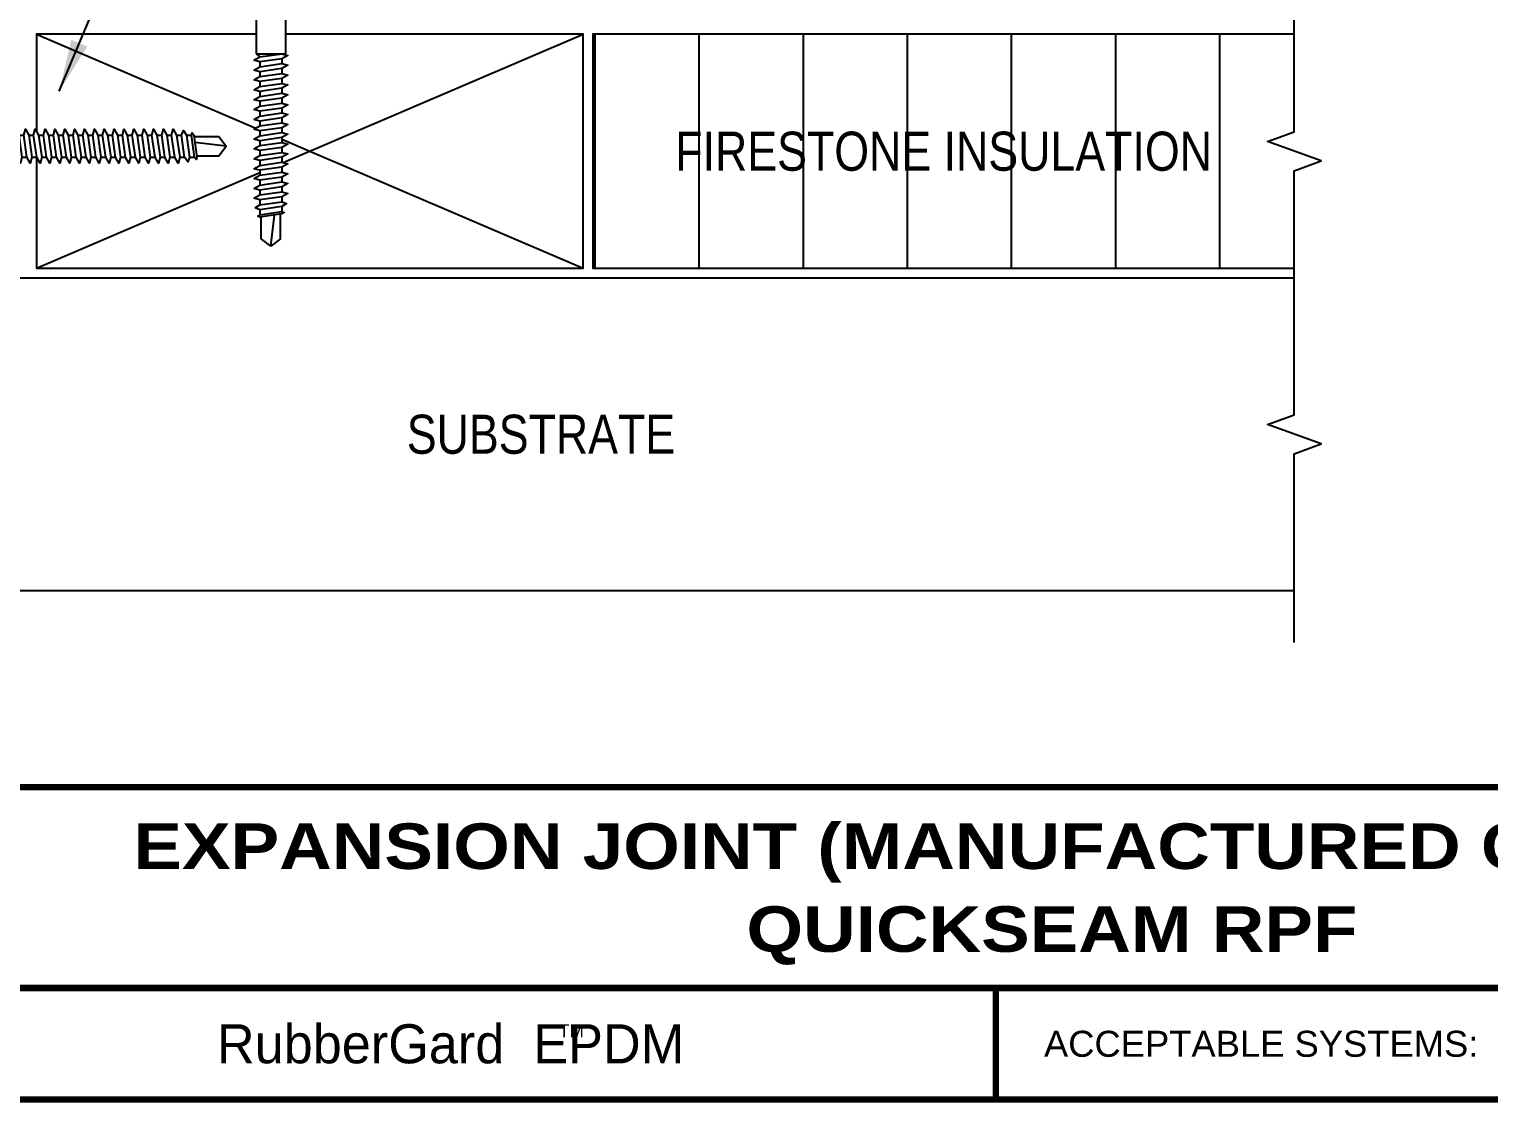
# Model space of a CAD drawing. Header units: inches. Extents: x 277.4 to 297.5, y -1.8 to 14.9.
# Drawn here: x 282.88 to 289.89, y -0.71 to 4.45 of the extents above; entities that cross this region are included whole.
import ezdxf
from ezdxf.enums import TextEntityAlignment as Align

# ---------------------------------------------------------------- set-up
doc = ezdxf.new("R2010")
doc.units = ezdxf.units.IN
doc.header["$MEASUREMENT"] = 0
doc.layers.get('0').update_dxf_attribs({"linetype": 'CONTINUOUS'})
for name, color, linetype in [('FSBP-ACCESSORY-FIRESTONE', 7, 'CONTINUOUS'), ('FSBP-ANNO-NOTE', 7, 'CONTINUOUS'), ('FSBP-INSULATION', 7, 'CONTINUOUS'), ('FSBP-SUBSTRATE-GENERIC', 9, 'CONTINUOUS'), ('FSBP-TTLB', 7, 'CONTINUOUS'), ('FSBP-TTLB-TEXT', 7, 'CONTINUOUS'), ('FSBP-WOOD', 7, 'CONTINUOUS')]:
    doc.layers.add(name, color=color, linetype=linetype)
doc.styles.add('FSBP_ARIAL', font='arial.ttf')
doc.styles.add('FSBP_ARIAL_BOLD', font='')
doc.styles.add('FSBP_ARIAL_NAR', font='ARIALN.TTF')
doc.styles.add('FSBP_BANKGOTHIC', font='bgothm.ttf')
doc.styles.get('FSBP_ARIAL_BOLD').set_extended_font_data('Arial Black')
doc.dimstyles.new('FSBP-LEADER', dxfattribs={"dimtxt": 0.1875, "dimasz": 0.25, "dimexe": 0.0625, "dimexo": 0.125, "dimgap": 0.125, "dimtad": 0, "dimtih": 1, "dimtoh": 1, "dimdec": 4, "dimzin": 0, "dimdsep": 46, "dimlunit": 4, "dimtxsty": 'FSBP_ARIAL_NAR', "dimcen": 0.09375, "dimclrd": 256, "dimclre": 256, "dimclrt": 256, "dimadec": 0, "dimazin": 0, "dimtfac": 1, "dimtdec": 4, "dimtofl": 0, "dimtmove": 0, "dimatfit": 3, "dimfxl": 1, "dimtolj": 1, "dimtzin": 0, "dimlwd": -1, "dimlwe": -1, "dimarcsym": 0})

# ---------------------------------------------------------------- blocks, each defined once
blk = doc.blocks.new('FSBP_FASTENER_OTHERS_1')
at = {"layer": 'FSBP-ACCESSORY-FIRESTONE'}
blk.add_lwpolyline([(0.15234375, 0.046875), (0.10546875, 0.0703125), (-0.10546875, 0.0703125), (-0.15234375, 0.046875, 0.1250000000000262), (-0.140625, 0), (0.140625, 0, 0.1250000000000263)], format="xyb", close=True, dxfattribs=at)
for points in [[(-0.052734375, -0.2494419642857224), (-0.08203125, -0.2654649572743324), (-0.052734375, -0.2731174145486648), (0.052734375, -0.2580504502629424), (0.08203125, -0.2420274572743324), (0.052734375, -0.234375), (-0.052734375, -0.2494419642857224), (-0.0703125, -0.234375), (0.0703125, -0.234375), (0.0703125, -0.046875), (-0.0703125, -0.046875), (-0.09375, 0)], [(0.0703125, -0.046875), (0.09375, 0)], [(-0.0703125, -0.046875), (-0.0703125, -0.234375)], [(-0.052734375, -0.2731174145486648), (-0.052734375, -0.2967928648116072)], [(0.052734375, -0.2580504502629424), (0.052734375, -0.2817259005258848)], [(-0.052734375, -0.3204683150745495), (-0.052734375, -0.3441437653374919)], [(0.052734375, -0.3054013507888271), (0.052734375, -0.3290768010517695)], [(-0.052734375, -0.3678192156004343), (-0.052734375, -0.3914946658633767)], [(-0.052734375, -0.415170116126319), (-0.052734375, -0.4388455663892614)], [(0.052734375, -0.3527522513147119), (0.052734375, -0.3764277015776543)], [(0.052734375, -0.4001031518405966), (0.052734375, -0.423778602103539)], [(-0.052734375, -0.4625210166522038), (-0.052734375, -0.4861964669151462)], [(0.052734375, -0.4474540523664814), (0.052734375, -0.4711295026294806)], [(-0.052734375, -0.5098719171780886), (-0.052734375, -0.5335473674410309)], [(-0.052734375, -0.5572228177039733), (-0.052734375, -0.5808982679669157)], [(0.052734375, -0.4948049528923661), (0.052734375, -0.5184804031553085)], [(0.052734375, -0.5421558534183077), (0.052734375, -0.5658313036811933)], [(-0.052734375, -0.6045737182298581), (-0.052734375, -0.6282491684928004)], [(0.052734375, -0.5895067539441357), (0.052734375, -0.6131822042071349)], [(-0.052734375, -0.6519246187557428), (-0.052734375, -0.6756000690186852)], [(-0.052734375, -0.6992755192816276), (-0.052734375, -0.7229509695445699)], [(0.052734375, -0.6368576544700204), (0.052734375, -0.6605331047329628)], [(0.052734375, -0.684208554995962), (0.052734375, -0.7078840052589044)], [(-0.052734375, -0.7466264198075123), (-0.052734375, -0.7703018700704547)], [(0.052734375, -0.7315594555217899), (0.052734375, -0.7552349057847891)], [(-0.052734375, -0.7939773203333971), (-0.052734375, -0.8176527705963395)], [(0.052734375, -0.7789103560477315), (0.052734375, -0.802585806310617)], [(0.052734375, -0.8262612565736163), (0.052734375, -0.8499367068365586)], [(-0.052734375, -0.8413282208592818), (-0.052734375, -0.8650036711222242)], [(-0.052734375, -0.8886791213852234), (-0.052734375, -0.912354571648109)], [(0.052734375, -0.8736121570994442), (0.052734375, -0.8972876073624434)], [(-0.052734375, -0.9360300219110513), (-0.052734375, -0.9597054721740506)], [(0.052734375, -0.9209630576253858), (0.052734375, -0.9446385078882713)], [(0.052734375, -0.9683139581512705), (0.052734375, -0.9919894084142129)], [(-0.052734375, -0.9833809224369361), (-0.052734375, -1.007056372699878)], [(-0.052734375, -1.030731822962878), (-0.052734375, -1.054407273225763)], [(0.052734375, -1.015664858677098), (0.052734375, -1.039340308940098)], [(-0.052734375, -1.078082723488706), (-0.052734375, -1.101758173751705)], [(0.052734375, -1.06301575920304), (0.052734375, -1.086691209465926)], [(0.052734375, -1.110366659728925), (0.052734375, -1.134042109991867)], [(-0.052734375, -1.12543362401459), (-0.052734375, -1.149109074277533)], [(-0.052734375, -1.172784524540532), (-0.052734375, -1.196459974803474)], [(0.052734375, -1.157717560254753), (0.052734375, -1.181393010517752)], [(-0.052734375, -1.22013542506636), (-0.052734375, -1.243810875329359)], [(0.052734375, -1.205068460780694), (0.052734375, -1.22874391104358)], [(0.052734375, -1.252419361306579), (0.052734375, -1.276094811569521)], [(-0.052734375, -1.267486325592301), (-0.052734375, -1.291161775855187)], [(-0.052734375, -1.314837226118186), (-0.052734375, -1.338512676381129)], [(0.052734375, -1.299770261832407), (0.052734375, -1.323445712095406)], [(-0.052734375, -1.362188126644014), (-0.052734375, -1.385863576907013)], [(0.052734375, -1.347121162358349), (0.052734375, -1.370796612621234)], [(0.052734375, -1.394472062884233), (0.052734375, -1.418147513147176)], [(-0.052734375, -1.409539027169956), (-0.052734375, -1.433214477432841)], [(-0.052734375, -1.45688992769584), (-0.052734375, -1.480565377958783)], [(0.052734375, -1.441822963410061), (0.052734375, -1.46549841367306)], [(-0.052734375, -1.504240828221668), (-0.052734375, -1.527916278484668)], [(0.052734375, -1.489173863936003), (0.052734375, -1.512849314198888)], [(0.052734375, -1.536524764461888), (0.052734375, -1.56020021472483)], [(-0.052734375, -1.55159172874761), (-0.052734375, -1.575267179010496)], [(-0.052734375, -1.598942629273495), (-0.052734375, -1.622618079536437)], [(0.052734375, -1.583875664987715), (0.052734375, -1.607551115250715)], [(-0.052734375, -1.646293529799323), (-0.052734375, -1.669968980062322)], [(0.052734375, -1.631226565513657), (0.052734375, -1.654902015776543)], [(0.052734375, -1.678577466039542), (0.052734375, -1.702252916302484)], [(-0.052734375, -1.693644430325264), (-0.052734375, -1.71731988058815)], [(-0.052734375, -1.740995330851149), (-0.052734375, -1.764670781114091)], [(0.052734375, -1.72592836656537), (0.052734375, -1.749603816828369)], [(-0.052734375, -1.788346231376977), (-0.052734375, -1.812021681639976)], [(0.052734375, -1.773279267091311), (0.052734375, -1.796954717354197)], [(0.052734375, -1.820630167617196), (0.052734375, -1.844305617880138)], [(-0.052734375, -1.835697131902918), (-0.052734375, -1.859372582165804)], [(-0.052734375, -1.883048032428803), (-0.052734375, -1.906723482691746)], [(0.052734375, -1.867981068143081), (0.052734375, -1.891656518406023)], [(-0.052734375, -1.930398932954631), (-0.052734375, -1.95407438321763)], [(-0.046875, -1.965075054777628), (-0.046875, -2.070887446318807), (0, -2.106043696318807), (0.01845467722529293, -1.955742243745476)], [(0.046875, -1.951682197634796), (0.046875, -2.070887446318807), (0, -2.106043696318807)], [(0.052734375, -1.915331968668966), (0.052734375, -1.939007418931908)]]:
    blk.add_lwpolyline(points, dxfattribs=at)
for points in [[(-0.052734375, -0.2967928648116072), (0.052734375, -0.2817259005258848), (0.08203125, -0.2893783578002171), (0.052734375, -0.3054013507888271), (-0.052734375, -0.3204683150745495), (-0.08203125, -0.3128158578002171)], [(-0.052734375, -0.3441437653374919), (0.052734375, -0.3290768010517695), (0.08203125, -0.3367292583261019), (0.052734375, -0.3527522513147119), (-0.052734375, -0.3678192156004343), (-0.08203125, -0.3601667583261019)], [(-0.052734375, -0.3914946658633767), (0.052734375, -0.3764277015776543), (0.08203125, -0.3840801588519867), (0.052734375, -0.4001031518405966), (-0.052734375, -0.415170116126319), (-0.08203125, -0.4075176588519867)], [(-0.052734375, -0.4388455663892614), (0.052734375, -0.423778602103539), (0.08203125, -0.4314310593778714), (0.052734375, -0.4474540523664814), (-0.052734375, -0.4625210166522038), (-0.08203125, -0.4548685593778714)], [(-0.052734375, -0.4861964669151462), (0.052734375, -0.4711295026294806), (0.08203125, -0.4787819599037562), (0.052734375, -0.4948049528923661), (-0.052734375, -0.5098719171780886), (-0.08203125, -0.5022194599037562)], [(-0.052734375, -0.5335473674410309), (0.052734375, -0.5184804031553085), (0.08203125, -0.5261328604296409), (0.052734375, -0.5421558534183077), (-0.052734375, -0.5572228177039733), (-0.08203125, -0.5495703604296409)], [(-0.052734375, -0.5808982679669157), (0.052734375, -0.5658313036811933), (0.08203125, -0.5734837609555257), (0.052734375, -0.5895067539441357), (-0.052734375, -0.6045737182298581), (-0.08203125, -0.5969212609555257)], [(-0.052734375, -0.6282491684928004), (0.052734375, -0.6131822042071349), (0.08203125, -0.6208346614814104), (0.052734375, -0.6368576544700204), (-0.052734375, -0.6519246187557428), (-0.08203125, -0.6442721614814104)], [(-0.052734375, -0.6756000690186852), (0.052734375, -0.6605331047329628), (0.08203125, -0.668185562007352), (0.052734375, -0.684208554995962), (-0.052734375, -0.6992755192816276), (-0.08203125, -0.691623062007352)], [(-0.052734375, -0.7229509695445699), (0.052734375, -0.7078840052589044), (0.08203125, -0.7155364625331799), (0.052734375, -0.7315594555217899), (-0.052734375, -0.7466264198075123), (-0.08203125, -0.7389739625331799)], [(-0.052734375, -0.7703018700704547), (0.052734375, -0.7552349057847891), (0.08203125, -0.7628873630590647), (0.052734375, -0.7789103560477315), (-0.052734375, -0.7939773203333971), (-0.08203125, -0.7863248630590647)], [(-0.052734375, -0.8176527705963395), (0.052734375, -0.802585806310617), (0.08203125, -0.8102382635850063), (0.052734375, -0.8262612565736163), (-0.052734375, -0.8413282208592818), (-0.08203125, -0.8336757635850063)], [(-0.052734375, -0.8650036711222242), (0.052734375, -0.8499367068365586), (0.08203125, -0.8575891641108342), (0.052734375, -0.8736121570994442), (-0.052734375, -0.8886791213852234), (-0.08203125, -0.8810266641108342)], [(-0.052734375, -0.912354571648109), (0.052734375, -0.8972876073624434), (0.08203125, -0.9049400646367189), (0.052734375, -0.9209630576253858), (-0.052734375, -0.9360300219110513), (-0.08203125, -0.9283775646367189)], [(-0.052734375, -0.9597054721740506), (0.052734375, -0.9446385078882713), (0.08203125, -0.9522909651626605), (0.052734375, -0.9683139581512705), (-0.052734375, -0.9833809224369361), (-0.08203125, -0.9757284651626605)], [(-0.052734375, -1.007056372699878), (0.052734375, -0.9919894084142129), (0.08203125, -0.9996418656884885), (0.052734375, -1.015664858677098), (-0.052734375, -1.030731822962878), (-0.08203125, -1.023079365688488)], [(-0.052734375, -1.054407273225763), (0.052734375, -1.039340308940098), (0.08203125, -1.04699276621443), (0.052734375, -1.06301575920304), (-0.052734375, -1.078082723488706), (-0.08203125, -1.07043026621443)], [(-0.052734375, -1.101758173751705), (0.052734375, -1.086691209465926), (0.08203125, -1.094343666740315), (0.052734375, -1.110366659728925), (-0.052734375, -1.12543362401459), (-0.08203125, -1.117781166740315)], [(-0.052734375, -1.149109074277533), (0.052734375, -1.134042109991867), (0.08203125, -1.141694567266143), (0.052734375, -1.157717560254753), (-0.052734375, -1.172784524540532), (-0.08203125, -1.165132067266143)], [(-0.052734375, -1.196459974803474), (0.052734375, -1.181393010517752), (0.08203125, -1.189045467792084), (0.052734375, -1.205068460780694), (-0.052734375, -1.22013542506636), (-0.08203125, -1.212482967792084)], [(-0.052734375, -1.243810875329359), (0.052734375, -1.22874391104358), (0.08203125, -1.236396368317969), (0.052734375, -1.252419361306579), (-0.052734375, -1.267486325592301), (-0.08203125, -1.259833868317969)], [(-0.052734375, -1.291161775855187), (0.052734375, -1.276094811569521), (0.08203125, -1.283747268843797), (0.052734375, -1.299770261832407), (-0.052734375, -1.314837226118186), (-0.08203125, -1.307184768843797)], [(-0.052734375, -1.338512676381129), (0.052734375, -1.323445712095406), (0.08203125, -1.331098169369739), (0.052734375, -1.347121162358349), (-0.052734375, -1.362188126644014), (-0.08203125, -1.354535669369739)], [(-0.052734375, -1.385863576907013), (0.052734375, -1.370796612621234), (0.08203125, -1.378449069895623), (0.052734375, -1.394472062884233), (-0.052734375, -1.409539027169956), (-0.08203125, -1.401886569895623)], [(-0.052734375, -1.433214477432841), (0.052734375, -1.418147513147176), (0.08203125, -1.425799970421451), (0.052734375, -1.441822963410061), (-0.052734375, -1.45688992769584), (-0.08203125, -1.449237470421451)], [(-0.052734375, -1.480565377958783), (0.052734375, -1.46549841367306), (0.08203125, -1.473150870947393), (0.052734375, -1.489173863936003), (-0.052734375, -1.504240828221668), (-0.08203125, -1.496588370947393)], [(-0.052734375, -1.527916278484668), (0.052734375, -1.512849314198888), (0.08203125, -1.520501771473278), (0.052734375, -1.536524764461888), (-0.052734375, -1.55159172874761), (-0.08203125, -1.543939271473278)], [(-0.052734375, -1.575267179010496), (0.052734375, -1.56020021472483), (0.08203125, -1.567852671999105), (0.052734375, -1.583875664987715), (-0.052734375, -1.598942629273495), (-0.08203125, -1.591290171999105)], [(-0.052734375, -1.622618079536437), (0.052734375, -1.607551115250715), (0.08203125, -1.615203572525047), (0.052734375, -1.631226565513657), (-0.052734375, -1.646293529799323), (-0.08203125, -1.638641072525047)], [(-0.052734375, -1.669968980062322), (0.052734375, -1.654902015776543), (0.08203125, -1.662554473050932), (0.052734375, -1.678577466039542), (-0.052734375, -1.693644430325264), (-0.08203125, -1.685991973050932)], [(-0.052734375, -1.71731988058815), (0.052734375, -1.702252916302484), (0.08203125, -1.70990537357676), (0.052734375, -1.72592836656537), (-0.052734375, -1.740995330851149), (-0.08203125, -1.73334287357676)], [(-0.052734375, -1.764670781114091), (0.052734375, -1.749603816828369), (0.08203125, -1.757256274102701), (0.052734375, -1.773279267091311), (-0.052734375, -1.788346231376977), (-0.08203125, -1.780693774102701)], [(-0.052734375, -1.812021681639976), (0.052734375, -1.796954717354197), (0.08203125, -1.804607174628586), (0.052734375, -1.820630167617196), (-0.052734375, -1.835697131902918), (-0.08203125, -1.828044674628586)], [(-0.052734375, -1.859372582165804), (0.052734375, -1.844305617880138), (0.08203125, -1.851958075154414), (0.052734375, -1.867981068143024), (-0.052734375, -1.883048032428803), (-0.08203125, -1.875395575154414)], [(-0.052734375, -1.906723482691746), (0.052734375, -1.891656518406023), (0.07470703125, -1.900355292644633), (0.052734375, -1.915331968668966), (-0.052734375, -1.930398932954631), (-0.07470703125, -1.921700158716021)], [(-0.052734375, -1.95407438321763), (0.052734375, -1.939007418931908), (0.063720703125, -1.943356806051213), (0.052734375, -1.950845144063408), (-0.052734375, -1.965912108349073), (-0.063720703125, -1.961562721229768)]]:
    blk.add_lwpolyline(points, close=True, dxfattribs=at)
blk = doc.blocks.new('TTLB-EPDM_2')
at = {"layer": 'FSBP-TTLB', "const_width": 0.03125}
for points in [[(0, 0), (0, -1.5), (20, -1.5), (20, 0), (0, 0)], [(4.825208527206769, -0.9643749050531198), (15.84028770518938, -0.9643749050531198)]]:
    blk.add_lwpolyline(points, dxfattribs=at)
at = {"layer": 'FSBP-TTLB-TEXT', "const_width": 0.03125}
blk.add_lwpolyline([(10.06152282927678, -0.9643749050531198), (10.06152282927678, -1.5)], dxfattribs=at)
at = {"layer": 'FSBP-TTLB-TEXT', "style": 'FSBP_BANKGOTHIC'}
for s, height, p in [('RubberGard  EPDM', 0.1875, (7.443365678241776, -1.23218745252656)), ('TM', 0.0625, (8.023397742165457, -1.169706269210366))]:
    blk.add_text(s, height=height, dxfattribs=at).set_placement(p, align=Align.MIDDLE_CENTER)
at = {"layer": 'FSBP-TTLB-TEXT', "style": 'FSBP_ARIAL'}
blk.add_text('ACCEPTABLE SYSTEMS:', height=0.125, dxfattribs=at).set_placement((10.29281281591562, -1.23218745252656), align=Align.MIDDLE_LEFT)
at = {"layer": 'FSBP-TTLB-TEXT'}
for tag, height, style, p in [('MAXIMUM_WARRANTY', 0.1875, 'FSBP_ARIAL_BOLD', (18.03987100774941, 0.2240244307510579)), ('ACCPT_SYSTEMS', 0.21875, 'FSBP_ARIAL', (12.49438170418193, -1.23218745252656))]:
    blk.add_attdef(tag, text='', height=height, dxfattribs=dict(at, style=style)).set_placement(p, align=Align.MIDDLE_LEFT)
for tag, height, style, p in [('DETAIL_DESCP_LINE_1', 0.21875, 'FSBP_ARIAL_BOLD', (10.33118450231211, -0.2831249841755152)), ('DETAIL_DESCP_LINE_2', 0.21875, 'FSBP_ARIAL_BOLD', (10.33118450231211, -0.6812499208775904)), ('ISSUE_REV_DATE', 0.21875, 'FSBP_ARIAL', (16.84069633627263, -0.7282559425942452)), ('DETAIL_NUMBER', 0.4375, 'FSBP_ARIAL', (18.91941590748775, -0.8931630692489421))]:
    blk.add_attdef(tag, text='', height=height, dxfattribs=dict(at, style=style)).set_placement(p, align=Align.MIDDLE_CENTER)
blk = doc.blocks.new('FSBP_AP_FASTENER_02')
at = {"layer": 'FSBP-ACCESSORY-FIRESTONE'}
for p, q in [((-0.125, 0), (-0.09375, -0.0625)), ((0.09375, -0.0625), (0.125, 0)), ((-0.09375, -0.0625), (-0.09375, -0.3125)), ((-0.09375, -0.0625), (0.09375, -0.0625)), ((0.09375, -0.0625), (0.09375, -0.3125)), ((-0.09375, -0.3125), (-0.0703125, -0.3325892857142776)), ((-0.0703125, -0.3641565527315151), (-0.0703125, -0.3957238197487527)), ((0.0703125, -0.3440672670172376), (0.0703125, -0.3756345340344751)), ((-0.0703125, -0.4272910867660471), (-0.0703125, -0.4588583537832847)), ((0.0703125, -0.4072018010517695), (0.0703125, -0.4387690680690071)), ((-0.0703125, -0.4904256208005222), (-0.0703125, -0.5219928878178166)), ((-0.0703125, -0.5535601548350542), (-0.0703125, -0.5851274218523486)), ((0.0703125, -0.4703363350862446), (0.0703125, -0.501903602103539)), ((0.0703125, -0.5334708691207766), (0.0703125, -0.5650381361380141)), ((-0.0703125, -0.6166946888695861), (-0.0703125, -0.6482619558868237)), ((0.0703125, -0.5966054031553085), (0.0703125, -0.6281726701725461)), ((-0.0703125, -0.6798292229041181), (-0.0703125, -0.7113964899213556)), ((-0.0703125, -0.7429637569385932), (-0.0703125, -0.7745310239558876)), ((0.0703125, -0.6597399371897836), (0.0703125, -0.691307204207078)), ((0.0703125, -0.7228744712243156), (0.0703125, -0.7544417382415531)), ((-0.0703125, -0.8060982909731251), (-0.0703125, -0.8376655579903627)), ((0.0703125, -0.7860090052588475), (0.0703125, -0.8175762722760851)), ((-0.0703125, -0.8692328250076571), (-0.0703125, -0.9008000920248946)), ((-0.0703125, -0.9323673590421322), (-0.0703125, -0.9639346260594266)), ((0.0703125, -0.8491435392933226), (0.0703125, -0.880710806310617)), ((0.0703125, -0.9122780733278546), (0.0703125, -0.943845340345149)), ((-0.0703125, -0.9955018930766641), (-0.0703125, -1.027069160093902)), ((0.0703125, -0.9754126073623866), (0.0703125, -1.006979874379624)), ((-0.0703125, -1.058636427111196), (-0.0703125, -1.090203694128434)), ((0.0703125, -1.038547141396919), (0.0703125, -1.070114408414156)), ((0.0703125, -1.101681675431394), (0.0703125, -1.133248942448688)), ((-0.0703125, -1.121770961145671), (-0.0703125, -1.153338228162966)), ((-0.0703125, -1.184905495180203), (-0.0703125, -1.216472762197441)), ((0.0703125, -1.164816209465926), (0.0703125, -1.196383476483163)), ((-0.0703125, -1.248040029214735), (-0.0703125, -1.279607296231973)), ((0.0703125, -1.227950743500458), (0.0703125, -1.259518010517695)), ((0.0703125, -1.291085277534933), (0.0703125, -1.322652544552227)), ((-0.0703125, -1.31117456324921), (-0.0703125, -1.342741830266505)), ((-0.0625, -1.498492581068092), (-0.0625, -1.35740939234654)), ((0, -1.545367581068092), (0.02460623630037162, -1.344965644303613)), ((0.0625, -1.498492581068092), (0.0625, -1.339552249489429)), ((0, -1.545367581068092), (-0.06250000000002842, -1.498492581068092)), ((0.0625, -1.498492581068092), (0, -1.545367581068092))]:
    blk.add_line(p, q, dxfattribs=at)
blk.add_lwpolyline([(0.1875, 0, 0.1250000000000271), (0.203125, 0.0625), (0.140625, 0.09375), (-0.140625, 0.09375), (-0.203125, 0.0625, 0.1250000000000271), (-0.1875, 0)], format="xyb", close=True, dxfattribs=at)
for points in [[(-0.109375, -0.3539532763657576), (-0.0703125, -0.3325892857142776), (0.0703125, -0.3125), (0.109375, -0.3227032763657576), (0.0703125, -0.3440672670172376), (-0.0703125, -0.3641565527315151)], [(-0.109375, -0.4170878104002895), (-0.0703125, -0.3957238197487527), (0.0703125, -0.3756345340344751), (0.109375, -0.3858378104002895), (0.0703125, -0.4072018010517695), (-0.0703125, -0.4272910867660471)], [(-0.109375, -0.4802223444347646), (-0.0703125, -0.4588583537832847), (0.0703125, -0.4387690680690071), (0.109375, -0.4489723444347646), (0.0703125, -0.4703363350862446), (-0.0703125, -0.4904256208005222)], [(-0.109375, -0.5433568784692966), (-0.0703125, -0.5219928878178166), (0.0703125, -0.501903602103539), (0.109375, -0.5121068784692966), (0.0703125, -0.5334708691207766), (-0.0703125, -0.5535601548350542)], [(-0.109375, -0.6064914125038285), (-0.0703125, -0.5851274218523486), (0.0703125, -0.5650381361380141), (0.109375, -0.5752414125038285), (0.0703125, -0.5966054031553085), (-0.0703125, -0.6166946888695861)], [(-0.109375, -0.6696259465383037), (-0.0703125, -0.6482619558868237), (0.0703125, -0.6281726701725461), (0.109375, -0.6383759465383037), (0.0703125, -0.6597399371897836), (-0.0703125, -0.6798292229041181)], [(-0.109375, -0.7327604805728356), (-0.0703125, -0.7113964899213556), (0.0703125, -0.691307204207078), (0.109375, -0.7015104805728356), (0.0703125, -0.7228744712243156), (-0.0703125, -0.7429637569385932)], [(-0.109375, -0.7958950146073676), (-0.0703125, -0.7745310239558876), (0.0703125, -0.7544417382415531), (0.109375, -0.7646450146073676), (0.0703125, -0.7860090052588475), (-0.0703125, -0.8060982909731251)], [(-0.109375, -0.8590295486418427), (-0.0703125, -0.8376655579903627), (0.0703125, -0.8175762722760851), (0.109375, -0.8277795486418427), (0.0703125, -0.8491435392933226), (-0.0703125, -0.8692328250076571)], [(-0.109375, -0.9221640826763746), (-0.0703125, -0.9008000920248946), (0.0703125, -0.880710806310617), (0.109375, -0.8909140826763746), (0.0703125, -0.9122780733278546), (-0.0703125, -0.9323673590421322)], [(-0.109375, -0.9852986167109066), (-0.0703125, -0.9639346260594266), (0.0703125, -0.943845340345149), (0.109375, -0.9540486167109066), (0.0703125, -0.9754126073623866), (-0.0703125, -0.9955018930766641)], [(-0.109375, -1.048433150745382), (-0.0703125, -1.027069160093902), (0.0703125, -1.006979874379624), (0.109375, -1.017183150745382), (0.0703125, -1.038547141396919), (-0.0703125, -1.058636427111196)], [(-0.109375, -1.111567684779914), (-0.0703125, -1.090203694128434), (0.0703125, -1.070114408414156), (0.109375, -1.080317684779914), (0.0703125, -1.101681675431394), (-0.0703125, -1.121770961145671)], [(-0.109375, -1.174702218814446), (-0.0703125, -1.153338228162966), (0.0703125, -1.133248942448688), (0.109375, -1.143452218814446), (0.0703125, -1.164816209465926), (-0.0703125, -1.184905495180203)], [(-0.109375, -1.237836752848978), (-0.0703125, -1.216472762197441), (0.0703125, -1.196383476483163), (0.109375, -1.206586752848978), (0.0703125, -1.227950743500458), (-0.0703125, -1.248040029214735)], [(-0.099609375, -1.29957619759773), (-0.0703125, -1.279607296231973), (0.0703125, -1.259518010517695), (0.099609375, -1.271116376169175), (0.0703125, -1.291085277534933), (-0.0703125, -1.31117456324921)], [(-0.0849609375, -1.352726280949355), (-0.0703125, -1.342741830266505), (0.0703125, -1.322652544552227), (0.0849609375, -1.328451727377967), (0.0703125, -1.338436178060817), (-0.0703125, -1.358525463775095)]]:
    blk.add_lwpolyline(points, close=True, dxfattribs=at)
blk.add_lwpolyline([(-0.09375, -0.3125), (0.09375, -0.3125)], dxfattribs=at)
blk = doc.blocks.new('FSBP_AP_FASTENER_W_2inPLATE_2')
blk.add_line((-0.125, 0.03125), (0.125, 0.03125))
at = {"layer": 'FSBP-ACCESSORY-FIRESTONE'}
for p, q in [((-0.125, 0), (-0.109375, 0)), ((0.125, 0), (0.109375, 0))]:
    blk.add_line(p, q, dxfattribs=at)
for points in [[(-1, 0), (-0.8440621258972669, 0, 0.125489241710454), (-0.7991697386460146, 0.01144729003925704), (-0.6692681354566616, 0.08230270996074296, -0.1254892417105026), (-0.6243757482053525, 0.09375), (-0.4888144254886129, 0.09375, -0.1015700823222099), (-0.4026445789244235, 0.07606297531646078), (-0.24285132786963, 0.007580153435810644, 0.1015700823222143), (-0.2059213936278184, 0), (-0.125, 0), (-0.125, 0.03125), (-0.2059213936278184, 0.03125, -0.1015700823222341), (-0.230541349789064, 0.03630343562389271), (-0.3903346008438575, 0.1047862575045144, 0.1015700823222067), (-0.4888144254886129, 0.125), (-0.6243757482053525, 0.125, 0.1254892417105185), (-0.6842322645404693, 0.109736946614305), (-0.8141338677297654, 0.0388815266928475, -0.1254892417104541), (-0.8440621258972669, 0.03125), (-1, 0.03125)], [(1, 0), (0.8440621258972669, 0, -0.125489241710454), (0.7991697386460146, 0.01144729003925704), (0.6692681354566616, 0.08230270996074296, 0.1254892417105026), (0.6243757482053525, 0.09375), (0.4888144254886129, 0.09375, 0.1015700823222099), (0.4026445789244235, 0.07606297531646078), (0.24285132786963, 0.007580153435810644, -0.1015700823222143), (0.2059213936278184, 0), (0.125, 0), (0.125, 0.03125), (0.2059213936278184, 0.03125, 0.1015700823222341), (0.230541349789064, 0.03630343562389271), (0.3903346008438575, 0.1047862575045144, -0.1015700823222067), (0.4888144254886129, 0.125), (0.6243757482053525, 0.125, -0.1254892417105185), (0.6842322645404693, 0.109736946614305), (0.8141338677297654, 0.0388815266928475, 0.1254892417104541), (0.8440621258972669, 0.03125), (1, 0.03125)]]:
    blk.add_lwpolyline(points, format="xyb", close=True, dxfattribs=at)
blk.add_blockref('FSBP_AP_FASTENER_02', (0, 0.03125), dxfattribs=at)

msp = doc.modelspace()

# ---------------------------------------------------------------- hatches: boundary and pattern name
at = {"layer": 'FSBP-INSULATION'}
h = msp.add_hatch(dxfattribs=at)
h.set_pattern_fill('LINE', color=256, scale=4, angle=90, style=0)
h.set_pattern_definition([(90, (49.09979101895419, 35.14046827645953), (-0.5, 3.061515884555943e-17), [])])
h.paths.add_polyline_path([(288.9577707228772, 3.299830836346615), (288.9577707228772, 3.862330836346611), (288.8289827188403, 3.909205836346616), (288.9577707228772, 3.956080836346624), (288.9577707228772, 4.424830836346615), (285.5896183463517, 4.424830836346615), (285.5896183463518, 3.299830836346615)])
h.paths.add_polyline_path([(285.9363501451193, 3.716877647397093), (288.6110389241097, 3.716877647397093), (288.6110389241097, 4.007911924341158), (285.9363501451193, 4.007911924341158)], flags=24)

# ---------------------------------------------------------------- linework, layer by layer
at = {"layer": 'FSBP-INSULATION', "linetype": 'Continuous'}
msp.add_lwpolyline([(288.9577707228772, 3.299830836346615), (288.9577707228772, 3.768580836346615), (289.0865587269141, 3.815455836346615), (288.8289827188403, 3.909205836346615), (288.9577707228772, 3.956080836346615), (288.9577707228772, 4.791080836346595)], dxfattribs=at)
at = {"layer": 'FSBP-INSULATION'}
msp.add_lwpolyline([(288.9577707228772, 4.424830836346615), (285.5896183463517, 4.424830836346615), (285.5896183463517, 3.299830836346615), (288.9577707228772, 3.299830836346615)], dxfattribs=at)
at = {"layer": 'FSBP-SUBSTRATE-GENERIC'}
for points in [[(288.9577707228772, 1.502955836346615), (288.9577707228772, 2.409205836346615), (289.0865587269141, 2.456080836346615), (288.8289827188403, 2.549830836346615), (288.9577707228772, 2.596705836346615), (288.9577707228772, 3.299830836346615)], [(288.9577707228772, 3.252955836346615), (281.7224308463517, 3.252955836346615), (281.7224308463517, 1.752955836346615), (288.9577707228772, 1.752955836346615)]]:
    msp.add_lwpolyline(points, dxfattribs=at)
at = {"layer": 'FSBP-WOOD'}
for p, q in [((282.9177433463518, 4.424830836346615), (283.9712167228753, 3.973342246407917)), ((284.1023050035403, 3.807500117998799), (285.5427433463518, 4.424830836346615)), ((284.0954777213518, 3.920087532775156), (285.5427433463518, 3.299830836346615)), ((282.9177433463518, 3.299830836346615), (283.9900089713518, 3.759373247060914))]:
    msp.add_line(p, q, dxfattribs=at)
for points in [[(283.9724308463517, 4.424830836346615), (282.9177433463517, 4.424830836346615), (282.9177433463517, 3.956924553567546)], [(282.9177433463517, 3.833617740247945), (282.9177433463517, 3.299830836346615), (285.5427433463517, 3.299830836346615), (285.5427433463517, 4.424830836346615), (284.1130558463517, 4.424830836346615)]]:
    msp.add_lwpolyline(points, dxfattribs=at)

# ---------------------------------------------------------------- block references
at = {"ltscale": 1.75}
ref = msp.add_blockref('TTLB-EPDM_2', (277.4627011304549, 0.8076288297690155), dxfattribs=at)
ref.add_attrib('DETAIL_DESCP_LINE_1', 'EXPANSION JOINT (MANUFACTURED COVER) WITH', dxfattribs={"layer": 'FSBP-TTLB-TEXT', "height": 0.21875, "style": 'FSBP_ARIAL_BOLD'}).set_placement((287.793885632767, 0.5245038455935003), align=Align.MIDDLE_CENTER)
ref.add_attrib('DETAIL_DESCP_LINE_2', 'QUICKSEAM RPF', dxfattribs={"layer": 'FSBP-TTLB-TEXT', "height": 0.21875, "style": 'FSBP_ARIAL_BOLD'}).set_placement((287.793885632767, 0.1263789088914251), align=Align.MIDDLE_CENTER)
at = {"layer": 'FSBP-ACCESSORY-FIRESTONE', "xscale": 0.75, "yscale": 0.75, "zscale": 0.75}
msp.add_blockref('FSBP_AP_FASTENER_W_2inPLATE_2', (284.0427433463518, 4.541080836346595), dxfattribs=at)
at = {"layer": 'FSBP-ACCESSORY-FIRESTONE', "rotation": 90}
msp.add_blockref('FSBP_FASTENER_OTHERS_1', (281.7224308463518, 3.886352115247945), dxfattribs=at)

# ---------------------------------------------------------------- texts
at = {"layer": 'FSBP-ANNO-NOTE', "style": 'FSBP_ARIAL_NAR'}
for s, p in [('FIRESTONE INSULATION', (287.2736945346145, 3.862330836346615)), ('SUBSTRATE', (285.3401007846145, 2.502955836346615))]:
    msp.add_text(s, height=0.1875, dxfattribs=at).set_placement(p, align=Align.MIDDLE_CENTER)

# ---------------------------------------------------------------- leaders
at = {"layer": 'FSBP-ANNO-NOTE'}
msp.add_leader([(283.0263585081096, 4.150329341856171), (285.1811425441866, 9.278655664813428), (285.4311425441866, 9.278655664813428)], dimstyle='FSBP-LEADER', dxfattribs=at)

doc.saveas('drawing.dxf')
